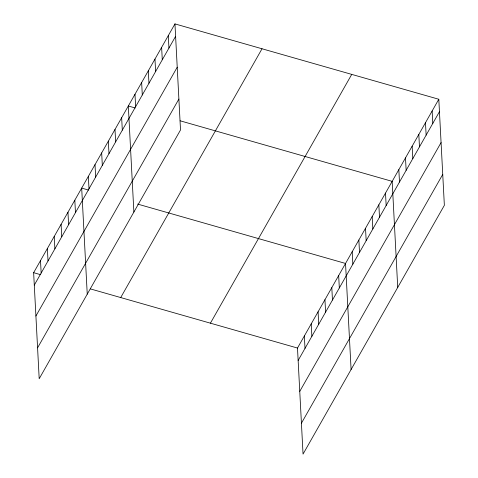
<?xml version="1.0" encoding="UTF-8"?>
<svg xmlns="http://www.w3.org/2000/svg" width="478" height="478" viewBox="0 0 478 478"><rect width="100%" height="100%" fill="white"/><g stroke="black" fill="none" stroke-linecap="round" stroke-linejoin="round"><path stroke-width="0.72" d="M174.954 23.9L180.511 129.956L39.196 378.743L33.639 272.687L174.954 23.9L438.804 99.257L444.361 205.313L303.046 454.1L297.489 348.044L438.804 99.257M34.291 285.115L175.605 36.322M35.91 316.012L177.224 67.225M37.577 347.847L178.892 99.06M120.707 297.555L262.028 48.768M210.416 323.176L351.736 74.389M298.141 360.472L439.455 111.679M299.76 391.368L441.075 142.581M301.427 423.203L442.742 174.41M135.232 107.974L128.319 106.002L133.876 212.053M180.146 120.803L392.169 181.359L397.726 287.409M88.597 190.077L81.684 188.099L87.241 294.155M137.658 204.088L345.534 263.456L351.091 369.512M33.639 272.687L40.546 274.665M90.3 288.873L297.489 348.044M432.142 110.986L432.793 123.408M425.48 122.715L426.131 135.137M418.818 134.443L419.469 146.866M412.156 146.172L412.807 158.594M405.493 157.901L406.145 170.323M398.831 169.63L399.483 182.052M385.507 193.088L386.158 205.51M378.845 204.811L379.496 217.239M372.183 216.54L372.834 228.968M365.521 228.269L366.172 240.697M358.859 239.998L359.51 252.426M352.196 251.727L352.848 264.155M338.669 275.543L339.32 287.965M331.81 287.625L332.461 300.047M324.944 299.706L325.596 312.134M318.079 311.793L318.73 324.215M311.214 323.875L311.865 336.303M304.349 335.962L305 348.384M168.292 35.629L168.943 48.051M161.63 47.358L162.281 59.78M154.968 59.087L155.619 71.509M148.305 70.816L148.957 83.238M141.643 82.545L142.295 94.967M134.981 94.274L135.632 106.696M121.657 117.731L122.308 130.153M114.995 129.46L115.646 141.882M108.333 141.183L108.984 153.611M101.671 152.912L102.322 165.34M95.008 164.641L95.66 177.069M88.346 176.37L88.998 188.798M74.819 200.186L75.47 212.608M67.96 212.268L68.611 224.69M61.094 224.355L61.746 236.777M54.229 236.437L54.88 248.859M47.364 248.518L48.015 260.946M40.505 260.606L41.156 273.028"/></g></svg>
